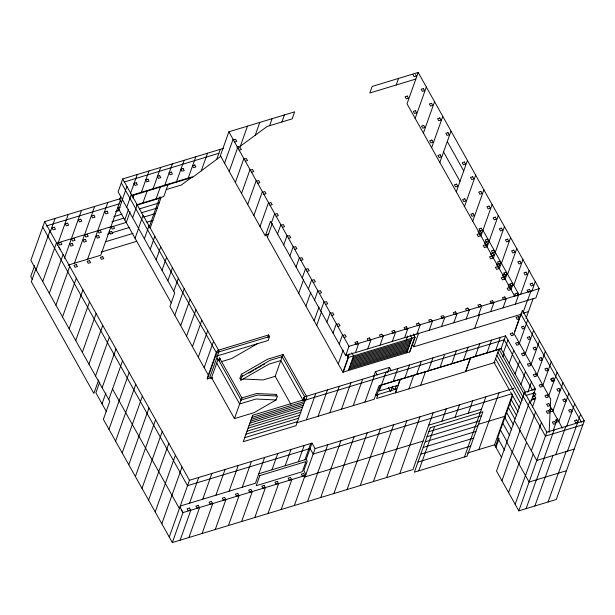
<?xml version="1.0" encoding="UTF-8"?>
<svg xmlns="http://www.w3.org/2000/svg" width="615" height="615" viewBox="0 0 615 615"><rect width="100%" height="100%" fill="white"/><g stroke="black" fill="none" stroke-linecap="round" stroke-linejoin="round"><path stroke-width="0.92" d="M549.126 432.414L550.686 399.035L514.102 333.676L522.404 310.352L584.25 420.829L556.237 499.511L518.822 510.85L496.543 471.052L524.557 392.378L535.396 389.087L505.591 335.852L304.663 396.79L303.549 399.935M120.11 198.73L44.664 221.615L30.858 260.391L109.77 401.357L103.366 419.338L172.331 542.538L412.942 469.568L433.152 412.803M34.594 265.672L30.75 276.466L32.472 279.548M36.124 268.209L31.327 281.701L93.864 393.423L98.669 379.932M36.085 269.731L49.9 230.956M50.03 232.67L55.096 218.448M42.696 281.539L56.503 242.756M57.257 245.408L68.273 214.451M49.3 293.34L63.107 254.556M64.414 258.323L81.457 210.453M55.911 305.14L69.718 266.364M74.423 263.22L94.633 206.463M62.515 316.94L76.322 278.164M87.599 259.223L107.81 202.466M69.118 328.741L82.933 289.965M223.714 148.3L122.716 178.927L118.111 191.857L174.745 293.024L169.948 306.508L208.823 375.95M120.701 196.685L119.74 199.383L121.593 202.681M120.432 200.021L100.775 255.225L68.273 265.088M122.354 199.429L126.959 186.499M122.746 198.645L118.903 209.438L171.293 303.018M75.73 340.541L89.536 301.765M130.403 193.74L137.245 174.522M126.759 207.293L131.356 194.371M124.776 219.932L128.612 209.138M132.909 197.999L134.162 194.471M126.244 222.553L130.08 211.76M82.333 352.349L96.14 313.565M141.158 192.887L148.961 170.97M132.632 217.787L137.23 204.857M142.941 202.835L147.346 190.473M88.944 364.149L102.751 325.373M138.506 228.273L143.103 215.35M135.054 238.289L138.575 228.396M152.874 189.335L160.676 167.418M156.118 198.845L160.523 186.476M95.548 375.95L109.355 337.174M144.379 238.766L148.976 225.843M149.237 226.92L159.977 196.746M164.582 185.784L172.392 163.867M150.152 228.203L160.953 197.853L136.576 205.249M168.21 184.146L163.805 196.508L136.791 204.703M99.722 382.023L95.879 392.808L106.449 411.696M150.245 249.26L154.849 236.329M102.151 387.75L115.966 348.974M176.297 182.232L184.1 160.315M102.044 403.824L105.888 393.031M156.118 259.745L160.723 246.823M108.763 399.55L122.57 360.774M188.013 178.673L195.816 156.756M161.991 270.239L166.596 257.308M108.963 429.339L129.173 372.575M201.243 170.862L207.532 153.204M167.864 280.724L172.469 267.802M115.574 441.14L135.784 384.375M216.749 159.316L220.308 149.33M247.499 126.144L240.373 146.17L267.225 126.413L292.156 118.849L294.647 111.845L228.872 131.794L220.37 155.656L265.288 235.891L270.492 221.285L345.668 355.578L535.911 297.883L539.201 288.635L418.192 72.462L372.175 86.415L369.83 92.996L415.848 79.043M173.738 291.218L178.342 278.295M224.575 163.167L233.07 139.305M122.177 452.94L142.388 396.183M174.806 315.195L184.216 288.781M229.203 171.424L237.697 147.569M128.781 464.74L148.999 407.983M180.679 325.689L190.089 299.274M235.368 182.44L243.863 158.578M255.24 135.231L259.799 122.416M135.392 476.548L155.603 419.784M186.553 336.174L195.962 309.76M241.534 193.456L250.028 169.594M269.608 125.691L272.099 118.687M141.996 488.348L162.206 431.584M192.426 346.668L201.828 320.254M247.699 204.472L256.194 180.61M281.908 121.954L284.399 114.959M198.299 357.161L207.701 330.747M148.607 500.149L168.817 443.384M253.864 215.488L262.359 191.626M204.172 367.647L213.574 341.233M155.211 511.949L175.421 455.192M260.03 226.505L268.524 202.643M216.311 353.64L217.433 350.496L268.678 334.952L269.562 336.528L268.163 340.464L215.45 356.446L215.158 355.924M207.447 378.925L216.849 352.51L216.557 351.988L207.147 378.402L207.447 378.925L212.421 377.418M209.753 377.618L219.155 351.203L122.716 178.927M219.063 360.967L219.909 358.607L241.926 397.943L241.088 400.304M161.814 523.749L182.032 466.993M271.4 222.907L274.697 213.659M272.276 223.499L267.379 237.252L342.909 372.167L409.89 351.857L415.094 337.243L413.272 333.983M169.248 537.026L189.458 480.269L44.664 221.615M277.565 233.923L280.863 224.667M172.331 542.538L183.009 512.564L179.926 507.052M189.551 503.216L198.722 477.455M283.73 244.931L287.028 235.683M180.133 540.17L190.804 510.196M239.965 378.256L241.418 374.166L242.302 375.742L240.634 380.431L268.778 364.203L280.786 360.559L303.103 400.427L304.502 396.49L282.185 356.631L270.177 360.267L242.033 376.495M188.913 537.51L199.591 507.536M202.727 499.219L211.898 473.465M289.896 255.948L293.194 246.7M234.446 418.6L241.049 400.05L218.148 359.137L211.545 377.687L234.446 418.6L254.08 412.642L276.089 399.95L277.488 396.014L257.416 395.091L241.049 400.05M267.84 337.312L268.678 334.952M296.069 266.964L299.359 257.716M202.097 533.513L212.767 503.539M215.903 495.221L225.082 469.468M302.234 277.98L305.524 268.732M298.721 293.247L303.618 279.494M215.273 529.515L225.943 499.541M229.088 491.224L238.259 465.47M290.987 404.532L275.182 376.295L282.185 356.631M281.939 357.669L283.061 354.524L267.54 359.229L241.364 374.32M308.399 288.996L311.69 279.748M305.916 306.101L310.806 292.333M228.449 525.518L239.12 495.544M242.264 487.234L251.435 461.473M276.05 396.014L276.612 394.446L256.532 393.515L241.926 397.943M314.565 300.012L317.855 290.757M396.191 85.008L398.535 78.428M241.626 521.52L252.304 491.546M264.611 457.475L255.44 483.236L180.287 506.022M314.127 320.769L319.024 307.016M320.73 311.021L324.02 301.773M316.702 325.358L321.599 311.605M254.802 517.523L265.48 487.549M271.984 469.775L277.788 453.478M326.896 322.037L330.194 312.789M418.192 72.462L407.022 103.82L514.655 296.084M267.986 513.525L278.657 483.551M285.168 465.778L290.972 449.48M333.061 333.053L336.359 323.805M306.385 419.822L315.795 393.416M415.171 118.372L426.341 87.023M339.226 344.069L342.524 334.821M281.163 509.535L291.833 479.562M298.344 461.78L304.148 445.483M318.101 416.27L327.511 389.856M338.281 363.911L343.178 350.158M304.932 459.789L310.736 443.492M305.924 474.365L303.856 470.66L307.223 461.204L306.216 459.397L312.02 443.1L189.458 480.269M423.397 133.063L434.559 101.706M345.668 355.578L348.966 346.33L228.872 131.794M294.339 505.538L305.009 475.564L183.009 512.564M305.025 476.894L315.103 448.604L312.02 443.1M348.029 357.2L349.259 353.756M342.909 372.167L348.105 357.561L346.26 354.255M343.27 372.06L348.474 357.446M329.817 412.719L339.219 386.305M348.398 370.507L353.602 355.893L351.818 352.71M355.447 352.61L358.737 343.362M431.615 147.746L442.785 116.396M307.515 501.54L327.726 444.776M341.533 409.167L350.934 382.753M367.747 348.882L371.037 339.634M353.241 405.616L362.65 379.201M439.84 162.437L451.003 131.08M320.692 497.543L340.91 440.778M380.047 345.153L383.337 335.905M373.828 376.134L375.427 371.637L389.449 367.386L391.294 370.684M364.956 402.064L374.366 375.65M333.876 493.545L354.086 436.781M392.339 341.425L395.637 332.169M380.462 385.052L376.618 395.837L375.696 394.192M386.074 372.098L379.317 390.986L398.059 385.298L400.196 379.309L381.454 384.99M387.527 372.782L389.449 367.386M347.052 489.548L367.263 432.791M456.284 191.803L467.446 160.454M404.639 337.689L407.937 328.441M406.146 340.341L407.676 336.044M393.185 381.469L397.79 368.546M392.562 386.189L390.64 391.586L388.334 387.465M406.815 352.787L412.019 338.173L410.236 334.99M360.229 485.55L380.439 428.793M396.306 385.836L395.045 389.38L391.301 387.373M414.018 335.882L414.625 334.16M409.529 351.964L414.733 337.351M416.939 333.96L420.237 324.712M521.743 314.057L413.826 346.791L418.723 333.038M464.502 206.494L475.664 175.137M404.901 377.918L409.505 364.995M373.405 481.553L393.615 424.796M429.239 330.232L432.537 320.984M408.937 388.841L413.741 375.35M416.616 374.366L421.214 361.443M472.727 221.177L483.89 189.827M386.581 477.563L406.799 420.798M441.539 326.504L444.837 317.248M420.652 385.29L425.457 371.798M428.324 370.814L432.929 357.884M480.945 235.868L492.108 204.511M399.765 473.565L419.976 416.801M453.839 322.767L457.13 313.519M440.04 367.263L444.645 354.332M487.118 246.899L498.281 215.527M466.139 319.039L469.43 309.791M451.756 363.711L456.361 350.781M495.283 252.273L504.446 226.543M493.422 258.162L495.429 252.542M418.784 470.821L434.59 426.426M478.439 315.311L481.73 306.062M474.665 328.341L479.562 314.588M463.472 360.159L468.069 347.229M441.924 421.175L446.329 408.806M499.295 268.647L501.302 263.028M501.448 263.289L510.611 237.559M490.739 311.582L494.03 302.334M475.18 356.6L479.785 343.677M455.108 417.178L459.505 404.808M505.169 279.141L507.175 273.521M507.613 274.305L516.777 248.575M486.896 353.048L491.5 340.126M503.039 307.854L506.329 298.598M511.042 289.627L513.041 284.007M468.284 413.18L472.681 400.819M513.779 285.322L522.942 259.584M495.682 350.389L500.287 337.458M515.339 304.118L518.63 294.869M525.456 392.478L500.987 348.774L505.591 335.852M520.574 294.562L529.108 270.6M480.169 412.803L485.865 396.821M464.463 456.968L480.277 412.573M503.324 352.941L507.921 340.018M502.755 356.869L504.039 353.279M514.74 331.37L520.974 313.858M522.958 312.927L527.547 300.035M527.632 300.389L530.93 291.141M531.798 291.379L535.273 281.616M509.189 363.434L513.794 350.504M478.831 449.58L499.042 392.824M525.986 318.585L533.113 298.567M519.437 343.216L527.747 319.892M515.062 373.92L519.667 360.997M525.31 353.702L533.62 330.378M501.433 457.229L494.529 444.822L512.495 394.369M512.656 395.737L497.643 437.88L504.538 450.195M495.429 446.505L498.434 438.072M495.982 447.413L499.149 438.51M520.936 384.413L525.541 371.483M531.183 364.195L539.493 340.871M527.77 392.201L531.414 381.977M537.056 374.681L545.359 351.365M533.728 389.971L534.573 387.611M519.606 429.808L529.684 401.526M501.955 480.722L512.21 451.925M512.287 452.056L519.975 430.462M530.461 402.948L535.396 389.087M532.467 406.999L535.35 398.912L530.776 400.296M542.93 385.175L551.232 361.851M525.479 440.302L535.55 412.012M508.567 492.53L518.822 463.725M518.891 463.856L526.578 442.27M548.803 395.668L557.105 372.344M531.352 450.787L541.423 422.505M515.17 504.331L525.425 475.526M525.502 475.656L533.19 454.07M552.908 411.12L562.979 382.83M518.822 510.85L546.843 432.176L524.557 392.378M553.146 430.685L557.313 418.984M526.109 508.643L536.365 479.838M544.052 458.252L554.123 429.962M536.511 479.8L544.198 458.206M558.781 421.613L568.852 393.323M534.896 505.976L545.151 477.179M545.297 477.132L552.985 455.546M555.768 454.7L565.838 426.41M566.576 426.687L574.725 403.817M548.073 501.986L558.328 473.181M558.474 473.135L566.161 451.548M567.476 451.149L580.598 414.302M220.977 156.164L192.633 177.274L131.249 195.893M257.324 343.747L231.647 358.553L221.131 361.743M248.96 373.067L253.872 370.238M255.509 369.292L257.139 368.347M258.777 367.409L261.229 365.994M262.866 365.049L264.504 364.103M233.377 139.889L235.568 139.221L236.744 141.319L234.546 141.988M236.86 147.154L240.404 146.078M124.038 182.032L218.902 153.266M237.997 148.146L240.196 147.485L241.372 149.583L239.174 150.245M244.163 159.162L246.361 158.493L247.538 160.592L245.339 161.261M131.533 195.27L192.372 176.82L181.394 184.992L166.273 189.581M46.21 225.989L119.056 203.896M120.263 207.224L117.926 207.932L119.026 209.9M250.328 170.178L252.527 169.509L253.703 171.608L251.504 172.277M116.589 210.83L119.218 210.03M115.558 211.621L119.218 210.514M113.76 216.68L121.985 214.181M139.344 208.923L159.154 202.912M111.961 221.738L123.838 218.133M141.196 212.867L157.355 207.97M256.493 181.194L258.692 180.526L259.868 182.624L257.67 183.293M56.449 243.271L110.915 226.75M109.962 227.358L126.406 222.369M143.764 217.103L155.349 213.589M107.556 234.1L110.3 233.27M112.122 232.716L129.488 227.45M146.847 222.184L152.951 220.331M262.667 192.211L264.857 191.542L266.034 193.64L263.835 194.309M105.672 241.687L133.078 233.377M101.152 252.081L136.784 241.28M268.832 203.219L271.023 202.558L272.199 204.657L270 205.318M274.997 214.235L277.188 213.574L278.364 215.673L276.173 216.334M281.163 225.251L283.361 224.583L284.53 226.681L282.339 227.35M268.409 234.054L266.218 234.722L267.387 236.821M287.328 236.268L289.527 235.599L290.695 237.697L288.504 238.366M293.493 247.284L295.692 246.615L296.868 248.714L294.67 249.382M299.659 258.3L301.857 257.631L303.034 259.73L300.835 260.399M305.824 269.309L308.023 268.647L309.199 270.746L307 271.407M311.99 280.325L314.188 279.664L315.364 281.762L313.166 282.423M318.163 291.341L320.354 290.68L321.53 292.771L319.331 293.44M324.328 302.357L326.519 301.688L327.695 303.787L325.496 304.456M330.493 313.373L332.684 312.704L333.86 314.803L331.67 315.472M216.849 352.51L269.562 336.528M336.659 324.389L338.857 323.721L340.026 325.819L337.835 326.488M342.824 335.398L345.023 334.737L346.191 336.836L344 337.497M212.729 378.271L211.268 378.717L210.484 377.318M514.086 295.738L515.547 295.3M348.966 346.33L539.201 288.635M431.338 321.522L429.777 321.991L428.678 320.023L431.023 319.316L432.122 321.284M443.638 317.786L442.077 318.263L440.978 316.295L443.323 315.587L444.422 317.555M275.182 376.295L263.174 379.939L243.094 379.009M348.105 357.561L415.094 337.243M353.118 357.238L411.543 339.518M352.641 358.583L411.066 340.871M352.164 359.936L410.582 342.217M351.68 361.282L410.105 343.562M351.203 362.627L409.621 344.907M350.719 363.972L409.144 346.253M350.243 365.318L408.668 347.598M523.473 313.096L528.477 311.582M349.766 366.663L408.183 348.951M349.305 367.947L407.73 350.227M348.851 369.223L407.276 351.511M304.979 400.204L504.192 339.788L532.267 389.941M251.904 417.431L304.617 401.449M251.235 419.307L303.948 403.317M250.551 421.229L303.264 405.239M249.867 423.143L302.58 407.161M501.794 348.344L470.406 357.861L465.601 371.345L495.198 362.373M500.987 348.774L378.986 385.774L374.181 399.266L296.976 422.682M248.967 425.672L301.681 409.69M248.068 428.201L300.781 412.219M246.999 431.2L299.713 415.217M245.931 434.198L298.644 418.215M244.701 437.665L297.414 421.675M315.103 448.604L513.871 388.326M552.209 378.909L550.748 379.355L551.916 381.454L554.115 380.785M511.941 393.754L313.166 454.039L310.083 448.535L187.529 485.696L42.735 227.043M258.807 473.773L306.216 459.397M533.259 393.093L534.719 392.647L535.896 394.745L533.697 395.414L532.921 394.015M525.871 395.491L533.997 393.023M428.747 425.165L481.46 409.183M532.252 399.489L534.443 398.82M428.801 431.692L481.507 415.709M426.995 436.75L479.708 420.768M304.479 477.063L423.082 441.093M478.424 424.304L504.669 416.347L505.399 417.639M425.196 441.808L477.909 425.826M423.197 447.428L475.902 431.446M420.791 454.17L473.504 438.188M417.992 462.042L470.706 446.052M467.408 453.047L494.529 444.822M546.843 432.176L584.25 420.829M582.851 424.765L545.436 436.104L523.157 396.306M574.179 449.111L536.764 460.458L514.486 420.66M566.492 470.706L529.077 482.052L506.798 442.254M276.089 399.95L256.017 399.02L239.65 403.986L216.749 363.073M415.532 74.646L416.317 76.045L414.118 76.714L412.942 74.615M447.282 141.527L463.725 170.901M443.561 151.982L460.005 181.356M482.944 230.248L519.06 294.762M521.005 314.288L581.483 422.313M550.333 406.53L562.394 428.063M524.272 394.43L498.957 349.205L494.152 362.689L509.627 390.325M497.889 352.195L523.211 397.428M496.82 355.193L522.143 400.427M495.59 358.66L520.905 403.886M510.565 392.001L519.544 408.053M511.25 399.665L518.145 411.981M509.85 403.601L516.746 415.917M508.451 407.537L514.886 419.03M506.652 412.596L513.54 424.911M504.846 417.654L511.741 429.97M502.847 423.274L509.743 435.589M500.449 430.016L506.883 441.509M412.465 344.369L413.826 346.791M375.427 371.637L377.272 374.935M283.061 354.524L306.847 397.006L305.447 400.942L303.579 397.613M240.019 378.102L240.903 379.678M219.501 357.5L220.285 358.899L218.087 359.56L217.303 358.161M121.316 182.863L216.826 353.471M58.932 247.422L60.032 249.382M181.379 509.897L182.555 511.995M112.499 389.064L179.388 508.551M252.673 415.279L243.263 441.693L295.976 425.703L305.386 399.289L252.673 415.279M259.838 475.572L256.232 485.689L302.342 471.705L305.939 461.588L259.838 475.572M378.056 394.53L376.649 398.482L395.391 392.793L396.798 388.849L378.056 394.53M400.273 379.44L395.468 392.924L465.747 371.614L470.552 358.122L400.273 379.44M430.2 427.756L414.387 472.159L467.1 456.169L482.913 411.773L430.2 427.756M423.343 88.598L421.144 89.267L422.321 91.366L424.519 90.697L423.343 88.598M407.268 96.055L405.07 96.716L406.246 98.815L408.445 98.154L407.268 96.055M136.23 182.747L133.893 183.462L134.993 185.43L137.337 184.715L136.23 182.747M147.946 179.196L145.601 179.911L146.708 181.879L149.045 181.164L147.946 179.196M159.662 175.644L157.317 176.359L158.416 178.319L160.761 177.612L159.662 175.644M171.377 172.092L169.033 172.807L170.132 174.768L172.477 174.06L171.377 172.092M183.085 168.541L180.749 169.248L181.848 171.216L184.192 170.509L183.085 168.541M194.801 164.989L192.457 165.696L193.564 167.664L195.901 166.957L194.801 164.989M431.569 103.289L429.37 103.95L430.546 106.049L432.737 105.388L431.569 103.289M415.471 110.708L413.28 111.369L414.449 113.468L416.647 112.806L415.471 110.708M54.374 227.204L52.037 227.911L53.136 229.879L55.481 229.172L54.374 227.204M67.558 223.207L65.213 223.914L66.312 225.882L68.657 225.175L67.558 223.207M80.734 219.209L78.389 219.924L79.489 221.884L81.833 221.177L80.734 219.209M93.91 215.212L91.566 215.927L92.673 217.895L95.01 217.18L93.91 215.212M107.087 211.214L104.742 211.929L105.849 213.897L108.186 213.182L107.087 211.214M439.787 117.972L437.588 118.641L438.764 120.74L440.963 120.071L439.787 117.972M423.697 125.391L421.498 126.06L422.674 128.158L424.873 127.49L423.697 125.391M60.731 242.364L58.394 243.071L59.494 245.039L61.838 244.332L60.731 242.364M73.915 238.366L71.571 239.074L72.67 241.042L75.015 240.334L73.915 238.366M87.092 234.369L84.747 235.076L85.846 237.044L88.191 236.337L87.092 234.369M100.268 230.371L97.923 231.079L99.023 233.047L101.367 232.339L100.268 230.371M113.444 226.374L111.1 227.089L112.207 229.049L114.544 228.342L113.444 226.374M72.109 243.425L69.772 244.132L70.871 246.1L73.216 245.393L72.109 243.425M85.293 239.427L82.948 240.134L84.047 242.102L86.392 241.395L85.293 239.427M98.469 235.43L96.125 236.137L97.224 238.105L99.569 237.398L98.469 235.43M111.646 231.432L109.301 232.147L110.4 234.107L112.745 233.4L111.646 231.432M448.012 132.663L445.813 133.324L446.99 135.423L449.181 134.762L448.012 132.663M431.915 140.082L429.724 140.743L430.892 142.841L433.091 142.18L431.915 140.082M76.314 264.619L73.977 265.334L75.076 267.302L77.421 266.587L76.314 264.619M89.498 260.629L87.153 261.337L88.252 263.305L90.597 262.59L89.498 260.629M102.674 256.632L100.33 257.339L101.429 259.307L103.774 258.592L102.674 256.632M440.14 154.765L437.941 155.434L439.118 157.532L441.316 156.863L440.14 154.765M464.456 162.037L462.257 162.698L463.433 164.797L465.624 164.128L464.456 162.037M472.674 176.72L470.475 177.389L471.651 179.488L473.85 178.819L472.674 176.72M456.584 184.139L454.385 184.808L455.561 186.906L457.752 186.237L456.584 184.139M480.899 191.403L478.701 192.072L479.877 194.171L482.068 193.502L480.899 191.403M464.802 198.822L462.603 199.491L463.779 201.589L465.978 200.921L464.802 198.822M489.117 206.094L486.919 206.763L488.095 208.854L490.293 208.193L489.117 206.094M473.027 213.513L470.829 214.181L472.005 216.272L474.196 215.611L473.027 213.513M495.283 217.11L493.084 217.772L494.26 219.87L496.459 219.209L495.283 217.11M481.245 228.196L479.047 228.865L480.223 230.963L482.421 230.294L481.245 228.196M480.315 230.825L478.116 231.486L479.293 233.585L481.484 232.916L480.315 230.825M479.246 233.815L477.048 234.484L478.224 236.583L480.423 235.914L479.246 233.815M501.448 228.127L499.257 228.788L500.426 230.886L502.624 230.218L501.448 228.127M487.411 239.212L485.22 239.881L486.388 241.979L488.587 241.311L487.411 239.212M486.488 241.849L484.289 242.518L485.466 244.616L487.664 243.947L486.488 241.849M485.42 244.847L483.221 245.516L484.397 247.614L486.596 246.946L485.42 244.847M507.613 239.135L505.422 239.804L506.591 241.903L508.79 241.234L507.613 239.135M493.576 250.228L491.385 250.897L492.554 252.996L494.752 252.327L493.576 250.228M492.792 253.111L490.593 253.78L491.769 255.878L493.968 255.21L492.792 253.111M491.723 256.109L489.525 256.778L490.701 258.877L492.899 258.208L491.723 256.109M513.779 250.151L511.588 250.82L512.764 252.919L514.955 252.25L513.779 250.151M499.741 261.244L497.55 261.905L498.727 264.004L500.918 263.343L499.741 261.244M498.665 263.604L496.466 264.273L497.643 266.364L499.841 265.703L498.665 263.604M497.596 266.603L495.398 267.264L496.574 269.362L498.773 268.701L497.596 266.603M519.952 261.167L517.753 261.836L518.929 263.935L521.12 263.266L519.952 261.167M505.914 272.261L503.716 272.922L504.892 275.02L507.083 274.359L505.914 272.261M504.538 274.09L502.34 274.759L503.516 276.858L505.715 276.189L504.538 274.09M503.47 277.088L501.271 277.757L502.447 279.856L504.646 279.187L503.47 277.088M526.117 272.184L523.918 272.852L525.095 274.943L527.293 274.282L526.117 272.184M512.08 283.277L509.881 283.938L511.057 286.036L513.248 285.368L512.08 283.277M510.412 284.584L508.213 285.252L509.389 287.351L511.588 286.682L510.412 284.584M509.343 287.582L507.144 288.25L508.321 290.349L510.519 289.68L509.343 287.582M532.283 283.2L530.084 283.861L531.26 285.96L533.459 285.299L532.283 283.2M357.223 341.694L354.878 342.409L355.985 344.369L358.322 343.662L357.223 341.694M369.523 337.966L367.178 338.673L368.285 340.641L370.622 339.934L369.523 337.966M381.823 334.237L379.478 334.944L380.577 336.912L382.922 336.205L381.823 334.237M394.123 330.509L391.778 331.216L392.877 333.184L395.222 332.469L394.123 330.509M406.423 326.773L404.078 327.488L405.177 329.456L407.522 328.741L406.423 326.773M418.723 323.044L416.378 323.759L417.477 325.719L419.822 325.012L418.723 323.044M455.615 311.851L453.278 312.566L454.377 314.534L456.722 313.819L455.615 311.851M467.915 308.123L465.578 308.838L466.677 310.806L469.022 310.091L467.915 308.123M480.215 304.394L477.878 305.101L478.977 307.07L481.322 306.362L480.215 304.394M492.515 300.666L490.17 301.373L491.277 303.341L493.614 302.634L492.515 300.666M504.815 296.937L502.47 297.645L503.577 299.613L505.914 298.898L504.815 296.937M517.115 293.201L514.77 293.916L515.877 295.884L518.214 295.169L517.115 293.201M529.415 289.473L527.07 290.188L528.17 292.148L530.514 291.441L529.415 289.473M518.237 316.694L516.039 317.363L517.215 319.462L519.414 318.793L518.237 316.694M523.58 326.234L521.382 326.903L522.558 329.002L524.749 328.333L523.58 326.234M512.449 332.946L510.258 333.614L511.426 335.713L513.625 335.044L512.449 332.946M529.454 336.728L527.255 337.389L528.431 339.488L530.622 338.827L529.454 336.728M517.792 342.486L515.593 343.155L516.769 345.253L518.968 344.585L517.792 342.486M535.319 347.214L533.128 347.882L534.304 349.981L536.495 349.312L535.319 347.214M523.665 352.979L521.466 353.64L522.642 355.739L524.841 355.078L523.665 352.979M541.192 357.707L539.001 358.376L540.17 360.475L542.369 359.806L541.192 357.707M529.538 363.465L527.339 364.134L528.516 366.233L530.714 365.564L529.538 363.465M547.066 368.201L544.875 368.862L546.043 370.96L548.242 370.292L547.066 368.201M535.411 373.958L533.213 374.627L534.389 376.718L536.58 376.057L535.411 373.958M553.192 377.987L550.994 378.648L552.17 380.747L554.369 380.085L553.192 377.987M541.285 384.444L539.086 385.113L540.262 387.212L542.453 386.543L541.285 384.444M559.066 388.472L556.867 389.141L558.043 391.24L560.234 390.571L559.066 388.472M534.719 396.091L532.375 396.798L533.482 398.766L535.819 398.051L534.719 396.091M547.15 394.938L544.959 395.606L546.135 397.705L548.326 397.036L547.15 394.938M189.451 508.09L187.106 508.797L188.205 510.765L190.55 510.05L189.451 508.09M198.23 505.422L195.893 506.13L196.992 508.098L199.337 507.39L198.23 505.422M211.414 501.425L209.069 502.14L210.169 504.1L212.513 503.393L211.414 501.425M224.59 497.427L222.246 498.142L223.345 500.11L225.69 499.395L224.59 497.427M237.767 493.43L235.422 494.145L236.521 496.113L238.866 495.398L237.767 493.43M250.943 489.44L248.598 490.147L249.705 492.115L252.042 491.4L250.943 489.44M264.119 485.443L261.782 486.15L262.882 488.118L265.226 487.411L264.119 485.443M277.304 481.445L274.959 482.152L276.058 484.12L278.403 483.413L277.304 481.445M290.48 477.448L288.135 478.155L289.235 480.123L291.579 479.416L290.48 477.448M303.656 473.45L301.312 474.157L302.411 476.125L304.756 475.418L303.656 473.45M548.795 403.54L546.597 404.201L547.773 406.3L549.971 405.639L548.795 403.54M564.939 398.966L562.74 399.635L563.917 401.733L566.107 401.065L564.939 398.966M551.793 408.898L549.595 409.559L550.771 411.658L552.97 410.989L551.793 408.898M548.465 410.605L546.266 411.274L547.442 413.372L549.633 412.703L548.465 410.605M570.812 409.459L568.614 410.12L569.79 412.219L571.981 411.558L570.812 409.459M557.667 419.384L555.468 420.053L556.644 422.151L558.843 421.483L557.667 419.384M554.53 421.444L552.332 422.113L553.508 424.212L555.706 423.543L554.53 421.444M576.678 419.945L574.487 420.614L575.663 422.713L577.854 422.044L576.678 419.945"/></g></svg>
